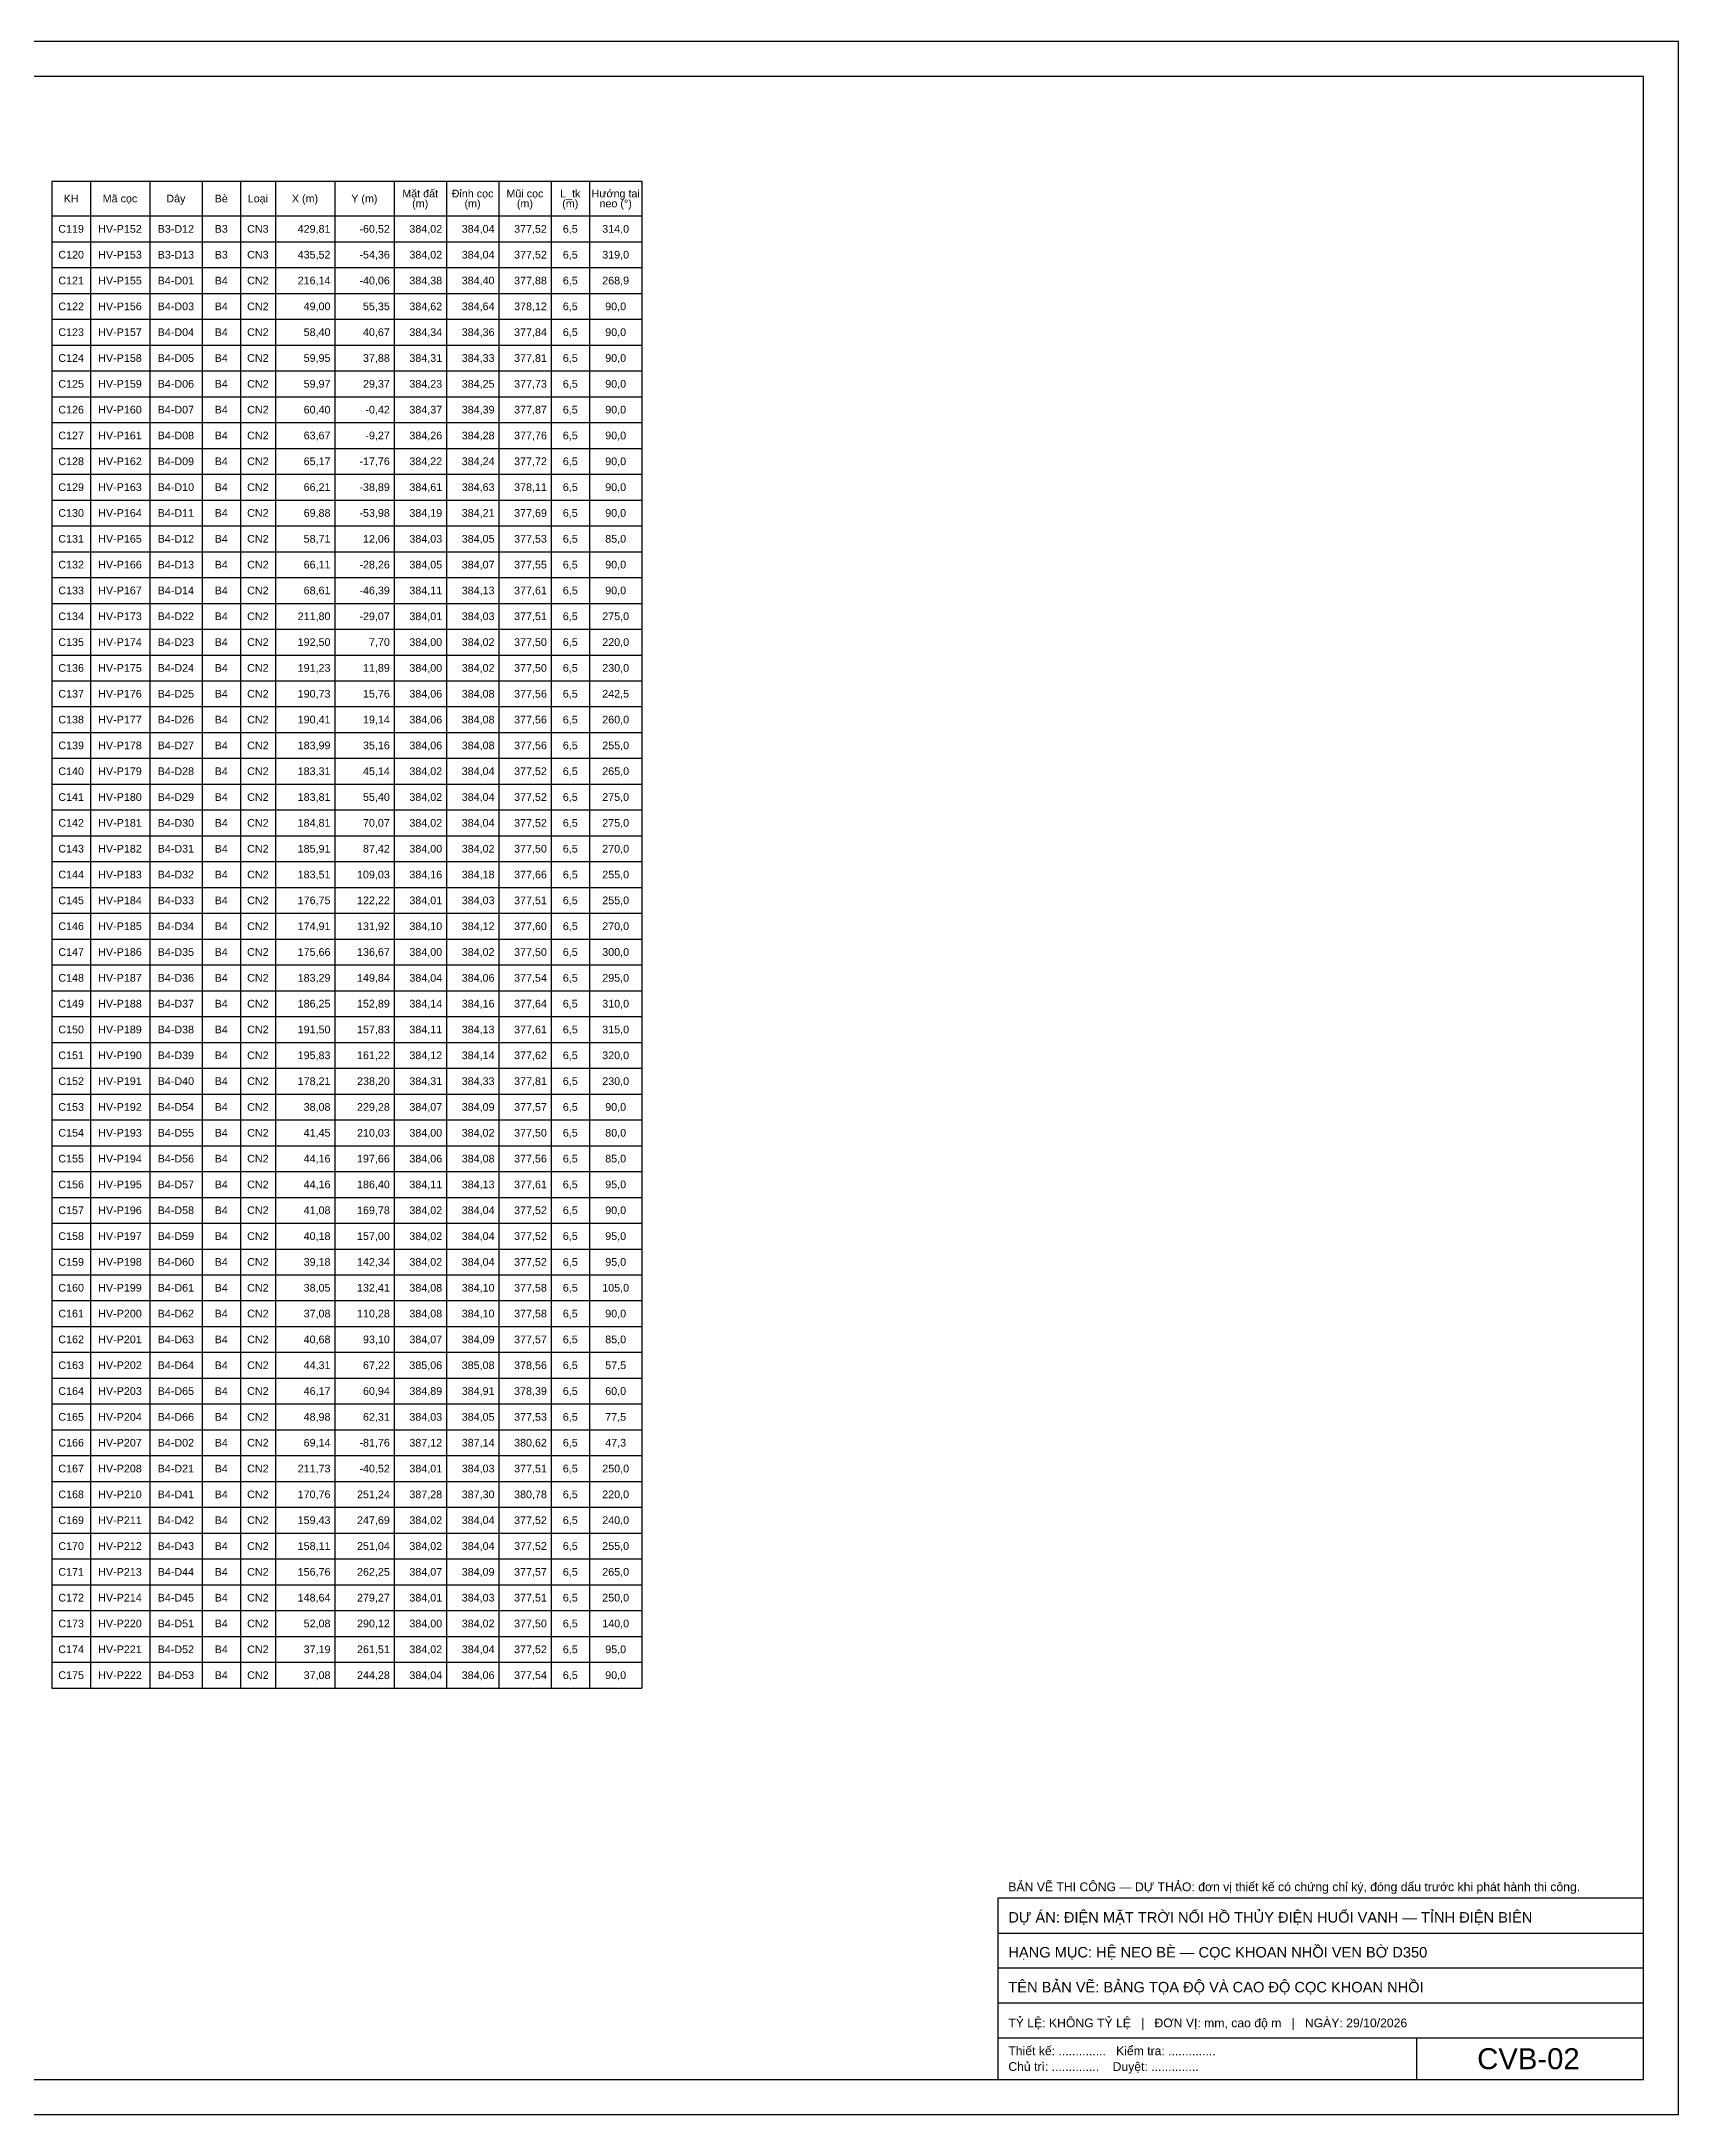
# Model space of a CAD drawing. Header units: millimetres. Extents: x 0 to 4445, y 0 to 594.
# Drawn here: x 1273 to 1742, y 0 to 594 of the extents above; entities that cross this region are included whole.
import ezdxf
from ezdxf.enums import TextEntityAlignment as Align

# ---------------------------------------------------------------- set-up
doc = ezdxf.new("R2010")
doc.units = ezdxf.units.MM
doc.layers.add('CVB_00_KHUNG', color=7, linetype='CONTINUOUS')
doc.layers.add('CVB_11_BANG', color=7, linetype='CONTINUOUS')
doc.styles.add('VN', font='arial.ttf')

msp = doc.modelspace()

# ---------------------------------------------------------------- linework, layer by layer
at = {"layer": 'CVB_00_KHUNG'}
for p, q in [((1742, 594), (901, 594)), ((1742, 0), (1742, 594)), ((1732, 584), (921, 584)), ((1732, 10), (1732, 584)), ((1732, 62), (1547, 62)), ((1547, 62), (1547, 10)), ((1732, 10), (1732, 62)), ((1547, 52), (1732, 52)), ((1547, 42), (1732, 42)), ((1547, 32), (1732, 32)), ((1547, 22), (1732, 22)), ((1667, 10), (1667, 22)), ((921, 10), (1732, 10)), ((1547, 10), (1732, 10)), ((901, 0), (1742, 0))]:
    msp.add_line(p, q, dxfattribs=at)
at = {"layer": 'CVB_11_BANG'}
for p, q in [((1276, 554), (1445, 554)), ((1276, 554), (1276, 122.2)), ((1287, 554), (1287, 122.2)), ((1304, 554), (1304, 122.2)), ((1319, 554), (1319, 122.2)), ((1330, 554), (1330, 122.2)), ((1340, 554), (1340, 122.2)), ((1357, 554), (1357, 122.2)), ((1374, 554), (1374, 122.2)), ((1389, 554), (1389, 122.2)), ((1404, 554), (1404, 122.2)), ((1419, 554), (1419, 122.2)), ((1430, 554), (1430, 122.2)), ((1445, 554), (1445, 122.2)), ((1276, 544), (1445, 544)), ((1276, 536.6), (1445, 536.6)), ((1276, 529.2), (1445, 529.2)), ((1276, 521.8), (1445, 521.8)), ((1276, 514.4), (1445, 514.4)), ((1276, 507), (1445, 507)), ((1276, 499.6), (1445, 499.6)), ((1276, 492.2), (1445, 492.2)), ((1276, 484.8), (1445, 484.8)), ((1276, 477.4), (1445, 477.4)), ((1276, 470), (1445, 470)), ((1276, 462.6), (1445, 462.6)), ((1276, 455.2), (1445, 455.2)), ((1276, 447.8), (1445, 447.8)), ((1276, 440.4), (1445, 440.4)), ((1276, 433), (1445, 433)), ((1276, 425.6), (1445, 425.6)), ((1276, 418.2), (1445, 418.2)), ((1276, 410.8), (1445, 410.8)), ((1276, 403.4), (1445, 403.4)), ((1276, 396), (1445, 396)), ((1276, 388.6), (1445, 388.6)), ((1276, 381.2), (1445, 381.2)), ((1276, 373.8), (1445, 373.8)), ((1276, 366.4), (1445, 366.4)), ((1276, 359), (1445, 359)), ((1276, 351.6), (1445, 351.6)), ((1276, 344.2), (1445, 344.2)), ((1276, 336.8), (1445, 336.8)), ((1276, 329.4), (1445, 329.4)), ((1276, 322), (1445, 322)), ((1276, 314.6), (1445, 314.6)), ((1276, 307.2), (1445, 307.2)), ((1276, 299.8), (1445, 299.8)), ((1276, 292.4), (1445, 292.4)), ((1276, 285), (1445, 285)), ((1276, 277.6), (1445, 277.6)), ((1276, 270.2), (1445, 270.2)), ((1276, 262.8), (1445, 262.8)), ((1276, 255.4), (1445, 255.4)), ((1276, 248), (1445, 248)), ((1276, 240.6), (1445, 240.6)), ((1276, 233.2), (1445, 233.2)), ((1276, 225.8), (1445, 225.8)), ((1276, 218.4), (1445, 218.4)), ((1276, 211), (1445, 211)), ((1276, 203.6), (1445, 203.6)), ((1276, 196.2), (1445, 196.2)), ((1276, 188.8), (1445, 188.8)), ((1276, 181.4), (1445, 181.4)), ((1276, 174), (1445, 174)), ((1276, 166.6), (1445, 166.6)), ((1276, 159.2), (1445, 159.2)), ((1276, 151.8), (1445, 151.8)), ((1276, 144.4), (1445, 144.4)), ((1276, 137), (1445, 137)), ((1276, 129.6), (1445, 129.6)), ((1276, 122.2), (1445, 122.2))]:
    msp.add_line(p, q, dxfattribs=at)

# ---------------------------------------------------------------- texts
at = {"layer": 'CVB_00_KHUNG', "style": 'VN'}
for s, height, p in [('BẢN VẼ THI CÔNG — DỰ THẢO: đơn vị thiết kế có chứng chỉ ký, đóng dấu trước khi phát hành thi công.', 2.5, (1550, 64)), ('DỰ ÁN: ĐIỆN MẶT TRỜI NỔI HỒ THỦY ĐIỆN HUỔI VANH — TỈNH ĐIỆN BIÊN', 3, (1550, 55)), ('HẠNG MỤC: HỆ NEO BÈ — CỌC KHOAN NHỒI VEN BỜ D350', 3, (1550, 45)), ('TÊN BẢN VẼ: BẢNG TỌA ĐỘ VÀ CAO ĐỘ CỌC KHOAN NHỒI', 3, (1550, 35)), ('TỶ LỆ: KHÔNG TỶ LỆ   |   ĐƠN VỊ: mm, cao độ m   |   NGÀY: 29/10/2026', 2.5, (1550, 25)), ('Thiết kế: ..............   Kiểm tra: ..............', 2.5, (1550, 17)), ('Chủ trì: ..............    Duyệt: ..............', 2.5, (1550, 12.5))]:
    msp.add_text(s, height=height, dxfattribs=at).set_placement(p)
msp.add_text('CVB-02', height=6, dxfattribs=at).set_placement((1699, 13), align=Align.CENTER)
at = {"layer": 'CVB_11_BANG', "style": 'VN'}
for s, p in [('KH', (1281.5, 547.9)), ('Mã cọc', (1295.5, 547.9)), ('Dây', (1311.5, 547.9)), ('Bè', (1324.5, 547.9)), ('Loại', (1335, 547.9)), ('X (m)', (1348.5, 547.9)), ('Y (m)', (1365.5, 547.9)), ('Mặt đất', (1381.5, 549.33)), ('(m)', (1381.5, 546.47)), ('Đỉnh cọc', (1396.5, 549.33)), ('(m)', (1396.5, 546.47)), ('Mũi cọc', (1411.5, 549.33)), ('(m)', (1411.5, 546.47)), ('L_tk', (1424.5, 549.33)), ('(m)', (1424.5, 546.47)), ('Hướng tai', (1437.5, 549.33)), ('neo (°)', (1437.5, 546.47)), ('C119', (1281.5, 539.2)), ('HV-P152', (1295.5, 539.2)), ('B3-D12', (1311.5, 539.2)), ('B3', (1324.5, 539.2)), ('CN3', (1335, 539.2)), ('6,5', (1424.5, 539.2)), ('314,0', (1437.5, 539.2)), ('C120', (1281.5, 531.8)), ('HV-P153', (1295.5, 531.8)), ('B3-D13', (1311.5, 531.8)), ('B3', (1324.5, 531.8)), ('CN3', (1335, 531.8)), ('6,5', (1424.5, 531.8)), ('319,0', (1437.5, 531.8)), ('C121', (1281.5, 524.4)), ('HV-P155', (1295.5, 524.4)), ('B4-D01', (1311.5, 524.4)), ('B4', (1324.5, 524.4)), ('CN2', (1335, 524.4)), ('6,5', (1424.5, 524.4)), ('268,9', (1437.5, 524.4)), ('C122', (1281.5, 517)), ('HV-P156', (1295.5, 517)), ('B4-D03', (1311.5, 517)), ('B4', (1324.5, 517)), ('CN2', (1335, 517)), ('6,5', (1424.5, 517)), ('90,0', (1437.5, 517)), ('C123', (1281.5, 509.6)), ('HV-P157', (1295.5, 509.6)), ('B4-D04', (1311.5, 509.6)), ('B4', (1324.5, 509.6)), ('CN2', (1335, 509.6)), ('6,5', (1424.5, 509.6)), ('90,0', (1437.5, 509.6)), ('C124', (1281.5, 502.2)), ('HV-P158', (1295.5, 502.2)), ('B4-D05', (1311.5, 502.2)), ('B4', (1324.5, 502.2)), ('CN2', (1335, 502.2)), ('6,5', (1424.5, 502.2)), ('90,0', (1437.5, 502.2)), ('C125', (1281.5, 494.8)), ('HV-P159', (1295.5, 494.8)), ('B4-D06', (1311.5, 494.8)), ('B4', (1324.5, 494.8)), ('CN2', (1335, 494.8)), ('6,5', (1424.5, 494.8)), ('90,0', (1437.5, 494.8)), ('C126', (1281.5, 487.4)), ('HV-P160', (1295.5, 487.4)), ('B4-D07', (1311.5, 487.4)), ('B4', (1324.5, 487.4)), ('CN2', (1335, 487.4)), ('6,5', (1424.5, 487.4)), ('90,0', (1437.5, 487.4)), ('C127', (1281.5, 480)), ('HV-P161', (1295.5, 480)), ('B4-D08', (1311.5, 480)), ('B4', (1324.5, 480)), ('CN2', (1335, 480)), ('6,5', (1424.5, 480)), ('90,0', (1437.5, 480)), ('C128', (1281.5, 472.6)), ('HV-P162', (1295.5, 472.6)), ('B4-D09', (1311.5, 472.6)), ('B4', (1324.5, 472.6)), ('CN2', (1335, 472.6)), ('6,5', (1424.5, 472.6)), ('90,0', (1437.5, 472.6)), ('C129', (1281.5, 465.2)), ('HV-P163', (1295.5, 465.2)), ('B4-D10', (1311.5, 465.2)), ('B4', (1324.5, 465.2)), ('CN2', (1335, 465.2)), ('6,5', (1424.5, 465.2)), ('90,0', (1437.5, 465.2)), ('C130', (1281.5, 457.8)), ('HV-P164', (1295.5, 457.8)), ('B4-D11', (1311.5, 457.8)), ('B4', (1324.5, 457.8)), ('CN2', (1335, 457.8)), ('6,5', (1424.5, 457.8)), ('90,0', (1437.5, 457.8)), ('C131', (1281.5, 450.4)), ('HV-P165', (1295.5, 450.4)), ('B4-D12', (1311.5, 450.4)), ('B4', (1324.5, 450.4)), ('CN2', (1335, 450.4)), ('6,5', (1424.5, 450.4)), ('85,0', (1437.5, 450.4)), ('C132', (1281.5, 443)), ('HV-P166', (1295.5, 443)), ('B4-D13', (1311.5, 443)), ('B4', (1324.5, 443)), ('CN2', (1335, 443)), ('6,5', (1424.5, 443)), ('90,0', (1437.5, 443)), ('C133', (1281.5, 435.6)), ('HV-P167', (1295.5, 435.6)), ('B4-D14', (1311.5, 435.6)), ('B4', (1324.5, 435.6)), ('CN2', (1335, 435.6)), ('6,5', (1424.5, 435.6)), ('90,0', (1437.5, 435.6)), ('C134', (1281.5, 428.2)), ('HV-P173', (1295.5, 428.2)), ('B4-D22', (1311.5, 428.2)), ('B4', (1324.5, 428.2)), ('CN2', (1335, 428.2)), ('6,5', (1424.5, 428.2)), ('275,0', (1437.5, 428.2)), ('C135', (1281.5, 420.8)), ('HV-P174', (1295.5, 420.8)), ('B4-D23', (1311.5, 420.8)), ('B4', (1324.5, 420.8)), ('CN2', (1335, 420.8)), ('6,5', (1424.5, 420.8)), ('220,0', (1437.5, 420.8)), ('C136', (1281.5, 413.4)), ('HV-P175', (1295.5, 413.4)), ('B4-D24', (1311.5, 413.4)), ('B4', (1324.5, 413.4)), ('CN2', (1335, 413.4)), ('6,5', (1424.5, 413.4)), ('230,0', (1437.5, 413.4)), ('C137', (1281.5, 406)), ('HV-P176', (1295.5, 406)), ('B4-D25', (1311.5, 406)), ('B4', (1324.5, 406)), ('CN2', (1335, 406)), ('6,5', (1424.5, 406)), ('242,5', (1437.5, 406)), ('C138', (1281.5, 398.6)), ('HV-P177', (1295.5, 398.6)), ('B4-D26', (1311.5, 398.6)), ('B4', (1324.5, 398.6)), ('CN2', (1335, 398.6)), ('6,5', (1424.5, 398.6)), ('260,0', (1437.5, 398.6)), ('C139', (1281.5, 391.2)), ('HV-P178', (1295.5, 391.2)), ('B4-D27', (1311.5, 391.2)), ('B4', (1324.5, 391.2)), ('CN2', (1335, 391.2)), ('6,5', (1424.5, 391.2)), ('255,0', (1437.5, 391.2)), ('C140', (1281.5, 383.8)), ('HV-P179', (1295.5, 383.8)), ('B4-D28', (1311.5, 383.8)), ('B4', (1324.5, 383.8)), ('CN2', (1335, 383.8)), ('6,5', (1424.5, 383.8)), ('265,0', (1437.5, 383.8)), ('C141', (1281.5, 376.4)), ('HV-P180', (1295.5, 376.4)), ('B4-D29', (1311.5, 376.4)), ('B4', (1324.5, 376.4)), ('CN2', (1335, 376.4)), ('6,5', (1424.5, 376.4)), ('275,0', (1437.5, 376.4)), ('C142', (1281.5, 369)), ('HV-P181', (1295.5, 369)), ('B4-D30', (1311.5, 369)), ('B4', (1324.5, 369)), ('CN2', (1335, 369)), ('6,5', (1424.5, 369)), ('275,0', (1437.5, 369)), ('C143', (1281.5, 361.6)), ('HV-P182', (1295.5, 361.6)), ('B4-D31', (1311.5, 361.6)), ('B4', (1324.5, 361.6)), ('CN2', (1335, 361.6)), ('6,5', (1424.5, 361.6)), ('270,0', (1437.5, 361.6)), ('C144', (1281.5, 354.2)), ('HV-P183', (1295.5, 354.2)), ('B4-D32', (1311.5, 354.2)), ('CN2', (1335, 354.2)), ('6,5', (1424.5, 354.2)), ('255,0', (1437.5, 354.2)), ('B4', (1324.5, 354.2)), ('C145', (1281.5, 346.8)), ('HV-P184', (1295.5, 346.8)), ('B4-D33', (1311.5, 346.8)), ('B4', (1324.5, 346.8)), ('CN2', (1335, 346.8)), ('6,5', (1424.5, 346.8)), ('255,0', (1437.5, 346.8)), ('C146', (1281.5, 339.4)), ('HV-P185', (1295.5, 339.4)), ('B4-D34', (1311.5, 339.4)), ('B4', (1324.5, 339.4)), ('CN2', (1335, 339.4)), ('6,5', (1424.5, 339.4)), ('270,0', (1437.5, 339.4)), ('C147', (1281.5, 332)), ('HV-P186', (1295.5, 332)), ('B4-D35', (1311.5, 332)), ('B4', (1324.5, 332)), ('CN2', (1335, 332)), ('6,5', (1424.5, 332)), ('300,0', (1437.5, 332)), ('C148', (1281.5, 324.6)), ('HV-P187', (1295.5, 324.6)), ('B4-D36', (1311.5, 324.6)), ('B4', (1324.5, 324.6)), ('CN2', (1335, 324.6)), ('6,5', (1424.5, 324.6)), ('295,0', (1437.5, 324.6)), ('C149', (1281.5, 317.2)), ('HV-P188', (1295.5, 317.2)), ('B4-D37', (1311.5, 317.2)), ('B4', (1324.5, 317.2)), ('CN2', (1335, 317.2)), ('6,5', (1424.5, 317.2)), ('310,0', (1437.5, 317.2)), ('C150', (1281.5, 309.8)), ('HV-P189', (1295.5, 309.8)), ('B4-D38', (1311.5, 309.8)), ('B4', (1324.5, 309.8)), ('CN2', (1335, 309.8)), ('6,5', (1424.5, 309.8)), ('315,0', (1437.5, 309.8)), ('C151', (1281.5, 302.4)), ('HV-P190', (1295.5, 302.4)), ('B4-D39', (1311.5, 302.4)), ('B4', (1324.5, 302.4)), ('CN2', (1335, 302.4)), ('6,5', (1424.5, 302.4)), ('320,0', (1437.5, 302.4)), ('C152', (1281.5, 295)), ('HV-P191', (1295.5, 295)), ('B4-D40', (1311.5, 295)), ('B4', (1324.5, 295)), ('CN2', (1335, 295)), ('6,5', (1424.5, 295)), ('230,0', (1437.5, 295)), ('C153', (1281.5, 287.6)), ('HV-P192', (1295.5, 287.6)), ('B4-D54', (1311.5, 287.6)), ('B4', (1324.5, 287.6)), ('CN2', (1335, 287.6)), ('6,5', (1424.5, 287.6)), ('90,0', (1437.5, 287.6)), ('C154', (1281.5, 280.2)), ('HV-P193', (1295.5, 280.2)), ('B4-D55', (1311.5, 280.2)), ('B4', (1324.5, 280.2)), ('CN2', (1335, 280.2)), ('6,5', (1424.5, 280.2)), ('80,0', (1437.5, 280.2)), ('C155', (1281.5, 272.8)), ('HV-P194', (1295.5, 272.8)), ('B4-D56', (1311.5, 272.8)), ('B4', (1324.5, 272.8)), ('CN2', (1335, 272.8)), ('6,5', (1424.5, 272.8)), ('85,0', (1437.5, 272.8)), ('C156', (1281.5, 265.4)), ('HV-P195', (1295.5, 265.4)), ('B4-D57', (1311.5, 265.4)), ('B4', (1324.5, 265.4)), ('CN2', (1335, 265.4)), ('6,5', (1424.5, 265.4)), ('95,0', (1437.5, 265.4)), ('C157', (1281.5, 258)), ('HV-P196', (1295.5, 258)), ('B4-D58', (1311.5, 258)), ('B4', (1324.5, 258)), ('CN2', (1335, 258)), ('6,5', (1424.5, 258)), ('90,0', (1437.5, 258)), ('C158', (1281.5, 250.6)), ('HV-P197', (1295.5, 250.6)), ('B4-D59', (1311.5, 250.6)), ('B4', (1324.5, 250.6)), ('CN2', (1335, 250.6)), ('6,5', (1424.5, 250.6)), ('95,0', (1437.5, 250.6)), ('C159', (1281.5, 243.2)), ('HV-P198', (1295.5, 243.2)), ('B4-D60', (1311.5, 243.2)), ('B4', (1324.5, 243.2)), ('CN2', (1335, 243.2)), ('6,5', (1424.5, 243.2)), ('95,0', (1437.5, 243.2)), ('C160', (1281.5, 235.8)), ('HV-P199', (1295.5, 235.8)), ('B4-D61', (1311.5, 235.8)), ('B4', (1324.5, 235.8)), ('CN2', (1335, 235.8)), ('6,5', (1424.5, 235.8)), ('105,0', (1437.5, 235.8)), ('C161', (1281.5, 228.4)), ('HV-P200', (1295.5, 228.4)), ('B4-D62', (1311.5, 228.4)), ('B4', (1324.5, 228.4)), ('CN2', (1335, 228.4)), ('6,5', (1424.5, 228.4)), ('90,0', (1437.5, 228.4)), ('C162', (1281.5, 221)), ('HV-P201', (1295.5, 221)), ('B4-D63', (1311.5, 221)), ('B4', (1324.5, 221)), ('CN2', (1335, 221)), ('6,5', (1424.5, 221)), ('85,0', (1437.5, 221)), ('C163', (1281.5, 213.6)), ('HV-P202', (1295.5, 213.6)), ('B4-D64', (1311.5, 213.6)), ('B4', (1324.5, 213.6)), ('CN2', (1335, 213.6)), ('6,5', (1424.5, 213.6)), ('57,5', (1437.5, 213.6)), ('C164', (1281.5, 206.2)), ('HV-P203', (1295.5, 206.2)), ('B4-D65', (1311.5, 206.2)), ('B4', (1324.5, 206.2)), ('CN2', (1335, 206.2)), ('6,5', (1424.5, 206.2)), ('60,0', (1437.5, 206.2)), ('C165', (1281.5, 198.8)), ('HV-P204', (1295.5, 198.8)), ('B4-D66', (1311.5, 198.8)), ('B4', (1324.5, 198.8)), ('CN2', (1335, 198.8)), ('6,5', (1424.5, 198.8)), ('77,5', (1437.5, 198.8)), ('C166', (1281.5, 191.4)), ('HV-P207', (1295.5, 191.4)), ('B4-D02', (1311.5, 191.4)), ('B4', (1324.5, 191.4)), ('CN2', (1335, 191.4)), ('6,5', (1424.5, 191.4)), ('47,3', (1437.5, 191.4)), ('C167', (1281.5, 184)), ('HV-P208', (1295.5, 184)), ('B4-D21', (1311.5, 184)), ('B4', (1324.5, 184)), ('CN2', (1335, 184)), ('6,5', (1424.5, 184)), ('250,0', (1437.5, 184)), ('C168', (1281.5, 176.6)), ('HV-P210', (1295.5, 176.6)), ('B4-D41', (1311.5, 176.6)), ('B4', (1324.5, 176.6)), ('CN2', (1335, 176.6)), ('6,5', (1424.5, 176.6)), ('220,0', (1437.5, 176.6)), ('C169', (1281.5, 169.2)), ('HV-P211', (1295.5, 169.2)), ('B4-D42', (1311.5, 169.2)), ('B4', (1324.5, 169.2)), ('CN2', (1335, 169.2)), ('6,5', (1424.5, 169.2)), ('240,0', (1437.5, 169.2)), ('C170', (1281.5, 161.8)), ('HV-P212', (1295.5, 161.8)), ('B4-D43', (1311.5, 161.8)), ('B4', (1324.5, 161.8)), ('CN2', (1335, 161.8)), ('6,5', (1424.5, 161.8)), ('255,0', (1437.5, 161.8)), ('C171', (1281.5, 154.4)), ('HV-P213', (1295.5, 154.4)), ('B4-D44', (1311.5, 154.4)), ('B4', (1324.5, 154.4)), ('CN2', (1335, 154.4)), ('6,5', (1424.5, 154.4)), ('265,0', (1437.5, 154.4)), ('C172', (1281.5, 147)), ('HV-P214', (1295.5, 147)), ('B4-D45', (1311.5, 147)), ('B4', (1324.5, 147)), ('CN2', (1335, 147)), ('6,5', (1424.5, 147)), ('250,0', (1437.5, 147)), ('C173', (1281.5, 139.6)), ('HV-P220', (1295.5, 139.6)), ('B4-D51', (1311.5, 139.6)), ('B4', (1324.5, 139.6)), ('CN2', (1335, 139.6)), ('6,5', (1424.5, 139.6)), ('140,0', (1437.5, 139.6)), ('C174', (1281.5, 132.2)), ('HV-P221', (1295.5, 132.2)), ('B4-D52', (1311.5, 132.2)), ('B4', (1324.5, 132.2)), ('CN2', (1335, 132.2)), ('6,5', (1424.5, 132.2)), ('95,0', (1437.5, 132.2)), ('C175', (1281.5, 124.8)), ('HV-P222', (1295.5, 124.8)), ('B4-D53', (1311.5, 124.8)), ('B4', (1324.5, 124.8)), ('CN2', (1335, 124.8)), ('6,5', (1424.5, 124.8)), ('90,0', (1437.5, 124.8))]:
    msp.add_text(s, height=2.2, dxfattribs=at).set_placement(p, align=Align.CENTER)
for s, p in [('429,81', (1355.8, 539.2)), ('-60,52', (1372.8, 539.2)), ('384,02', (1387.8, 539.2)), ('384,04', (1402.8, 539.2)), ('377,52', (1417.8, 539.2)), ('435,52', (1355.8, 531.8)), ('-54,36', (1372.8, 531.8)), ('384,02', (1387.8, 531.8)), ('384,04', (1402.8, 531.8)), ('377,52', (1417.8, 531.8)), ('216,14', (1355.8, 524.4)), ('-40,06', (1372.8, 524.4)), ('384,38', (1387.8, 524.4)), ('384,40', (1402.8, 524.4)), ('377,88', (1417.8, 524.4)), ('49,00', (1355.8, 517)), ('55,35', (1372.8, 517)), ('384,62', (1387.8, 517)), ('384,64', (1402.8, 517)), ('378,12', (1417.8, 517)), ('58,40', (1355.8, 509.6)), ('40,67', (1372.8, 509.6)), ('384,34', (1387.8, 509.6)), ('384,36', (1402.8, 509.6)), ('377,84', (1417.8, 509.6)), ('59,95', (1355.8, 502.2)), ('37,88', (1372.8, 502.2)), ('384,31', (1387.8, 502.2)), ('384,33', (1402.8, 502.2)), ('377,81', (1417.8, 502.2)), ('59,97', (1355.8, 494.8)), ('29,37', (1372.8, 494.8)), ('384,23', (1387.8, 494.8)), ('384,25', (1402.8, 494.8)), ('377,73', (1417.8, 494.8)), ('60,40', (1355.8, 487.4)), ('-0,42', (1372.8, 487.4)), ('384,37', (1387.8, 487.4)), ('384,39', (1402.8, 487.4)), ('377,87', (1417.8, 487.4)), ('63,67', (1355.8, 480)), ('-9,27', (1372.8, 480)), ('384,26', (1387.8, 480)), ('384,28', (1402.8, 480)), ('377,76', (1417.8, 480)), ('65,17', (1355.8, 472.6)), ('-17,76', (1372.8, 472.6)), ('384,22', (1387.8, 472.6)), ('384,24', (1402.8, 472.6)), ('377,72', (1417.8, 472.6)), ('66,21', (1355.8, 465.2)), ('-38,89', (1372.8, 465.2)), ('384,61', (1387.8, 465.2)), ('384,63', (1402.8, 465.2)), ('378,11', (1417.8, 465.2)), ('69,88', (1355.8, 457.8)), ('-53,98', (1372.8, 457.8)), ('384,19', (1387.8, 457.8)), ('384,21', (1402.8, 457.8)), ('377,69', (1417.8, 457.8)), ('58,71', (1355.8, 450.4)), ('12,06', (1372.8, 450.4)), ('384,03', (1387.8, 450.4)), ('384,05', (1402.8, 450.4)), ('377,53', (1417.8, 450.4)), ('66,11', (1355.8, 443)), ('-28,26', (1372.8, 443)), ('384,05', (1387.8, 443)), ('384,07', (1402.8, 443)), ('377,55', (1417.8, 443)), ('68,61', (1355.8, 435.6)), ('-46,39', (1372.8, 435.6)), ('384,11', (1387.8, 435.6)), ('384,13', (1402.8, 435.6)), ('377,61', (1417.8, 435.6)), ('211,80', (1355.8, 428.2)), ('-29,07', (1372.8, 428.2)), ('384,01', (1387.8, 428.2)), ('384,03', (1402.8, 428.2)), ('377,51', (1417.8, 428.2)), ('192,50', (1355.8, 420.8)), ('7,70', (1372.8, 420.8)), ('384,00', (1387.8, 420.8)), ('384,02', (1402.8, 420.8)), ('377,50', (1417.8, 420.8)), ('191,23', (1355.8, 413.4)), ('11,89', (1372.8, 413.4)), ('384,00', (1387.8, 413.4)), ('384,02', (1402.8, 413.4)), ('377,50', (1417.8, 413.4)), ('190,73', (1355.8, 406)), ('15,76', (1372.8, 406)), ('384,06', (1387.8, 406)), ('384,08', (1402.8, 406)), ('377,56', (1417.8, 406)), ('190,41', (1355.8, 398.6)), ('19,14', (1372.8, 398.6)), ('384,06', (1387.8, 398.6)), ('384,08', (1402.8, 398.6)), ('377,56', (1417.8, 398.6)), ('183,99', (1355.8, 391.2)), ('35,16', (1372.8, 391.2)), ('384,06', (1387.8, 391.2)), ('384,08', (1402.8, 391.2)), ('377,56', (1417.8, 391.2)), ('183,31', (1355.8, 383.8)), ('45,14', (1372.8, 383.8)), ('384,02', (1387.8, 383.8)), ('384,04', (1402.8, 383.8)), ('377,52', (1417.8, 383.8)), ('183,81', (1355.8, 376.4)), ('55,40', (1372.8, 376.4)), ('384,02', (1387.8, 376.4)), ('384,04', (1402.8, 376.4)), ('377,52', (1417.8, 376.4)), ('184,81', (1355.8, 369)), ('70,07', (1372.8, 369)), ('384,02', (1387.8, 369)), ('384,04', (1402.8, 369)), ('377,52', (1417.8, 369)), ('185,91', (1355.8, 361.6)), ('87,42', (1372.8, 361.6)), ('384,00', (1387.8, 361.6)), ('384,02', (1402.8, 361.6)), ('377,50', (1417.8, 361.6)), ('183,51', (1355.8, 354.2)), ('109,03', (1372.8, 354.2)), ('384,16', (1387.8, 354.2)), ('384,18', (1402.8, 354.2)), ('377,66', (1417.8, 354.2)), ('176,75', (1355.8, 346.8)), ('122,22', (1372.8, 346.8)), ('384,01', (1387.8, 346.8)), ('384,03', (1402.8, 346.8)), ('377,51', (1417.8, 346.8)), ('174,91', (1355.8, 339.4)), ('131,92', (1372.8, 339.4)), ('384,10', (1387.8, 339.4)), ('384,12', (1402.8, 339.4)), ('377,60', (1417.8, 339.4)), ('175,66', (1355.8, 332)), ('136,67', (1372.8, 332)), ('384,00', (1387.8, 332)), ('384,02', (1402.8, 332)), ('377,50', (1417.8, 332)), ('183,29', (1355.8, 324.6)), ('149,84', (1372.8, 324.6)), ('384,04', (1387.8, 324.6)), ('384,06', (1402.8, 324.6)), ('377,54', (1417.8, 324.6)), ('186,25', (1355.8, 317.2)), ('152,89', (1372.8, 317.2)), ('384,14', (1387.8, 317.2)), ('384,16', (1402.8, 317.2)), ('377,64', (1417.8, 317.2)), ('191,50', (1355.8, 309.8)), ('157,83', (1372.8, 309.8)), ('384,11', (1387.8, 309.8)), ('384,13', (1402.8, 309.8)), ('377,61', (1417.8, 309.8)), ('195,83', (1355.8, 302.4)), ('161,22', (1372.8, 302.4)), ('384,12', (1387.8, 302.4)), ('384,14', (1402.8, 302.4)), ('377,62', (1417.8, 302.4)), ('178,21', (1355.8, 295)), ('238,20', (1372.8, 295)), ('384,31', (1387.8, 295)), ('384,33', (1402.8, 295)), ('377,81', (1417.8, 295)), ('38,08', (1355.8, 287.6)), ('229,28', (1372.8, 287.6)), ('384,07', (1387.8, 287.6)), ('384,09', (1402.8, 287.6)), ('377,57', (1417.8, 287.6)), ('41,45', (1355.8, 280.2)), ('210,03', (1372.8, 280.2)), ('384,00', (1387.8, 280.2)), ('384,02', (1402.8, 280.2)), ('377,50', (1417.8, 280.2)), ('44,16', (1355.8, 272.8)), ('197,66', (1372.8, 272.8)), ('384,06', (1387.8, 272.8)), ('384,08', (1402.8, 272.8)), ('377,56', (1417.8, 272.8)), ('44,16', (1355.8, 265.4)), ('186,40', (1372.8, 265.4)), ('384,11', (1387.8, 265.4)), ('384,13', (1402.8, 265.4)), ('377,61', (1417.8, 265.4)), ('41,08', (1355.8, 258)), ('169,78', (1372.8, 258)), ('384,02', (1387.8, 258)), ('384,04', (1402.8, 258)), ('377,52', (1417.8, 258)), ('40,18', (1355.8, 250.6)), ('157,00', (1372.8, 250.6)), ('384,02', (1387.8, 250.6)), ('384,04', (1402.8, 250.6)), ('377,52', (1417.8, 250.6)), ('39,18', (1355.8, 243.2)), ('142,34', (1372.8, 243.2)), ('384,02', (1387.8, 243.2)), ('384,04', (1402.8, 243.2)), ('377,52', (1417.8, 243.2)), ('38,05', (1355.8, 235.8)), ('132,41', (1372.8, 235.8)), ('384,08', (1387.8, 235.8)), ('384,10', (1402.8, 235.8)), ('377,58', (1417.8, 235.8)), ('37,08', (1355.8, 228.4)), ('110,28', (1372.8, 228.4)), ('384,08', (1387.8, 228.4)), ('384,10', (1402.8, 228.4)), ('377,58', (1417.8, 228.4)), ('40,68', (1355.8, 221)), ('93,10', (1372.8, 221)), ('384,07', (1387.8, 221)), ('384,09', (1402.8, 221)), ('377,57', (1417.8, 221)), ('44,31', (1355.8, 213.6)), ('67,22', (1372.8, 213.6)), ('385,06', (1387.8, 213.6)), ('385,08', (1402.8, 213.6)), ('378,56', (1417.8, 213.6)), ('46,17', (1355.8, 206.2)), ('60,94', (1372.8, 206.2)), ('384,89', (1387.8, 206.2)), ('384,91', (1402.8, 206.2)), ('378,39', (1417.8, 206.2)), ('48,98', (1355.8, 198.8)), ('62,31', (1372.8, 198.8)), ('384,03', (1387.8, 198.8)), ('384,05', (1402.8, 198.8)), ('377,53', (1417.8, 198.8)), ('69,14', (1355.8, 191.4)), ('-81,76', (1372.8, 191.4)), ('387,12', (1387.8, 191.4)), ('387,14', (1402.8, 191.4)), ('380,62', (1417.8, 191.4)), ('211,73', (1355.8, 184)), ('-40,52', (1372.8, 184)), ('384,01', (1387.8, 184)), ('384,03', (1402.8, 184)), ('377,51', (1417.8, 184)), ('170,76', (1355.8, 176.6)), ('251,24', (1372.8, 176.6)), ('387,28', (1387.8, 176.6)), ('387,30', (1402.8, 176.6)), ('380,78', (1417.8, 176.6)), ('159,43', (1355.8, 169.2)), ('247,69', (1372.8, 169.2)), ('384,02', (1387.8, 169.2)), ('384,04', (1402.8, 169.2)), ('377,52', (1417.8, 169.2)), ('158,11', (1355.8, 161.8)), ('251,04', (1372.8, 161.8)), ('384,02', (1387.8, 161.8)), ('384,04', (1402.8, 161.8)), ('377,52', (1417.8, 161.8)), ('156,76', (1355.8, 154.4)), ('262,25', (1372.8, 154.4)), ('384,07', (1387.8, 154.4)), ('384,09', (1402.8, 154.4)), ('377,57', (1417.8, 154.4)), ('148,64', (1355.8, 147)), ('279,27', (1372.8, 147)), ('384,01', (1387.8, 147)), ('384,03', (1402.8, 147)), ('377,51', (1417.8, 147)), ('52,08', (1355.8, 139.6)), ('290,12', (1372.8, 139.6)), ('384,00', (1387.8, 139.6)), ('384,02', (1402.8, 139.6)), ('377,50', (1417.8, 139.6)), ('37,19', (1355.8, 132.2)), ('261,51', (1372.8, 132.2)), ('384,02', (1387.8, 132.2)), ('384,04', (1402.8, 132.2)), ('377,52', (1417.8, 132.2)), ('37,08', (1355.8, 124.8)), ('244,28', (1372.8, 124.8)), ('384,04', (1387.8, 124.8)), ('384,06', (1402.8, 124.8)), ('377,54', (1417.8, 124.8))]:
    msp.add_text(s, height=2.2, dxfattribs=at).set_placement(p, align=Align.RIGHT)

doc.saveas('drawing.dxf')
